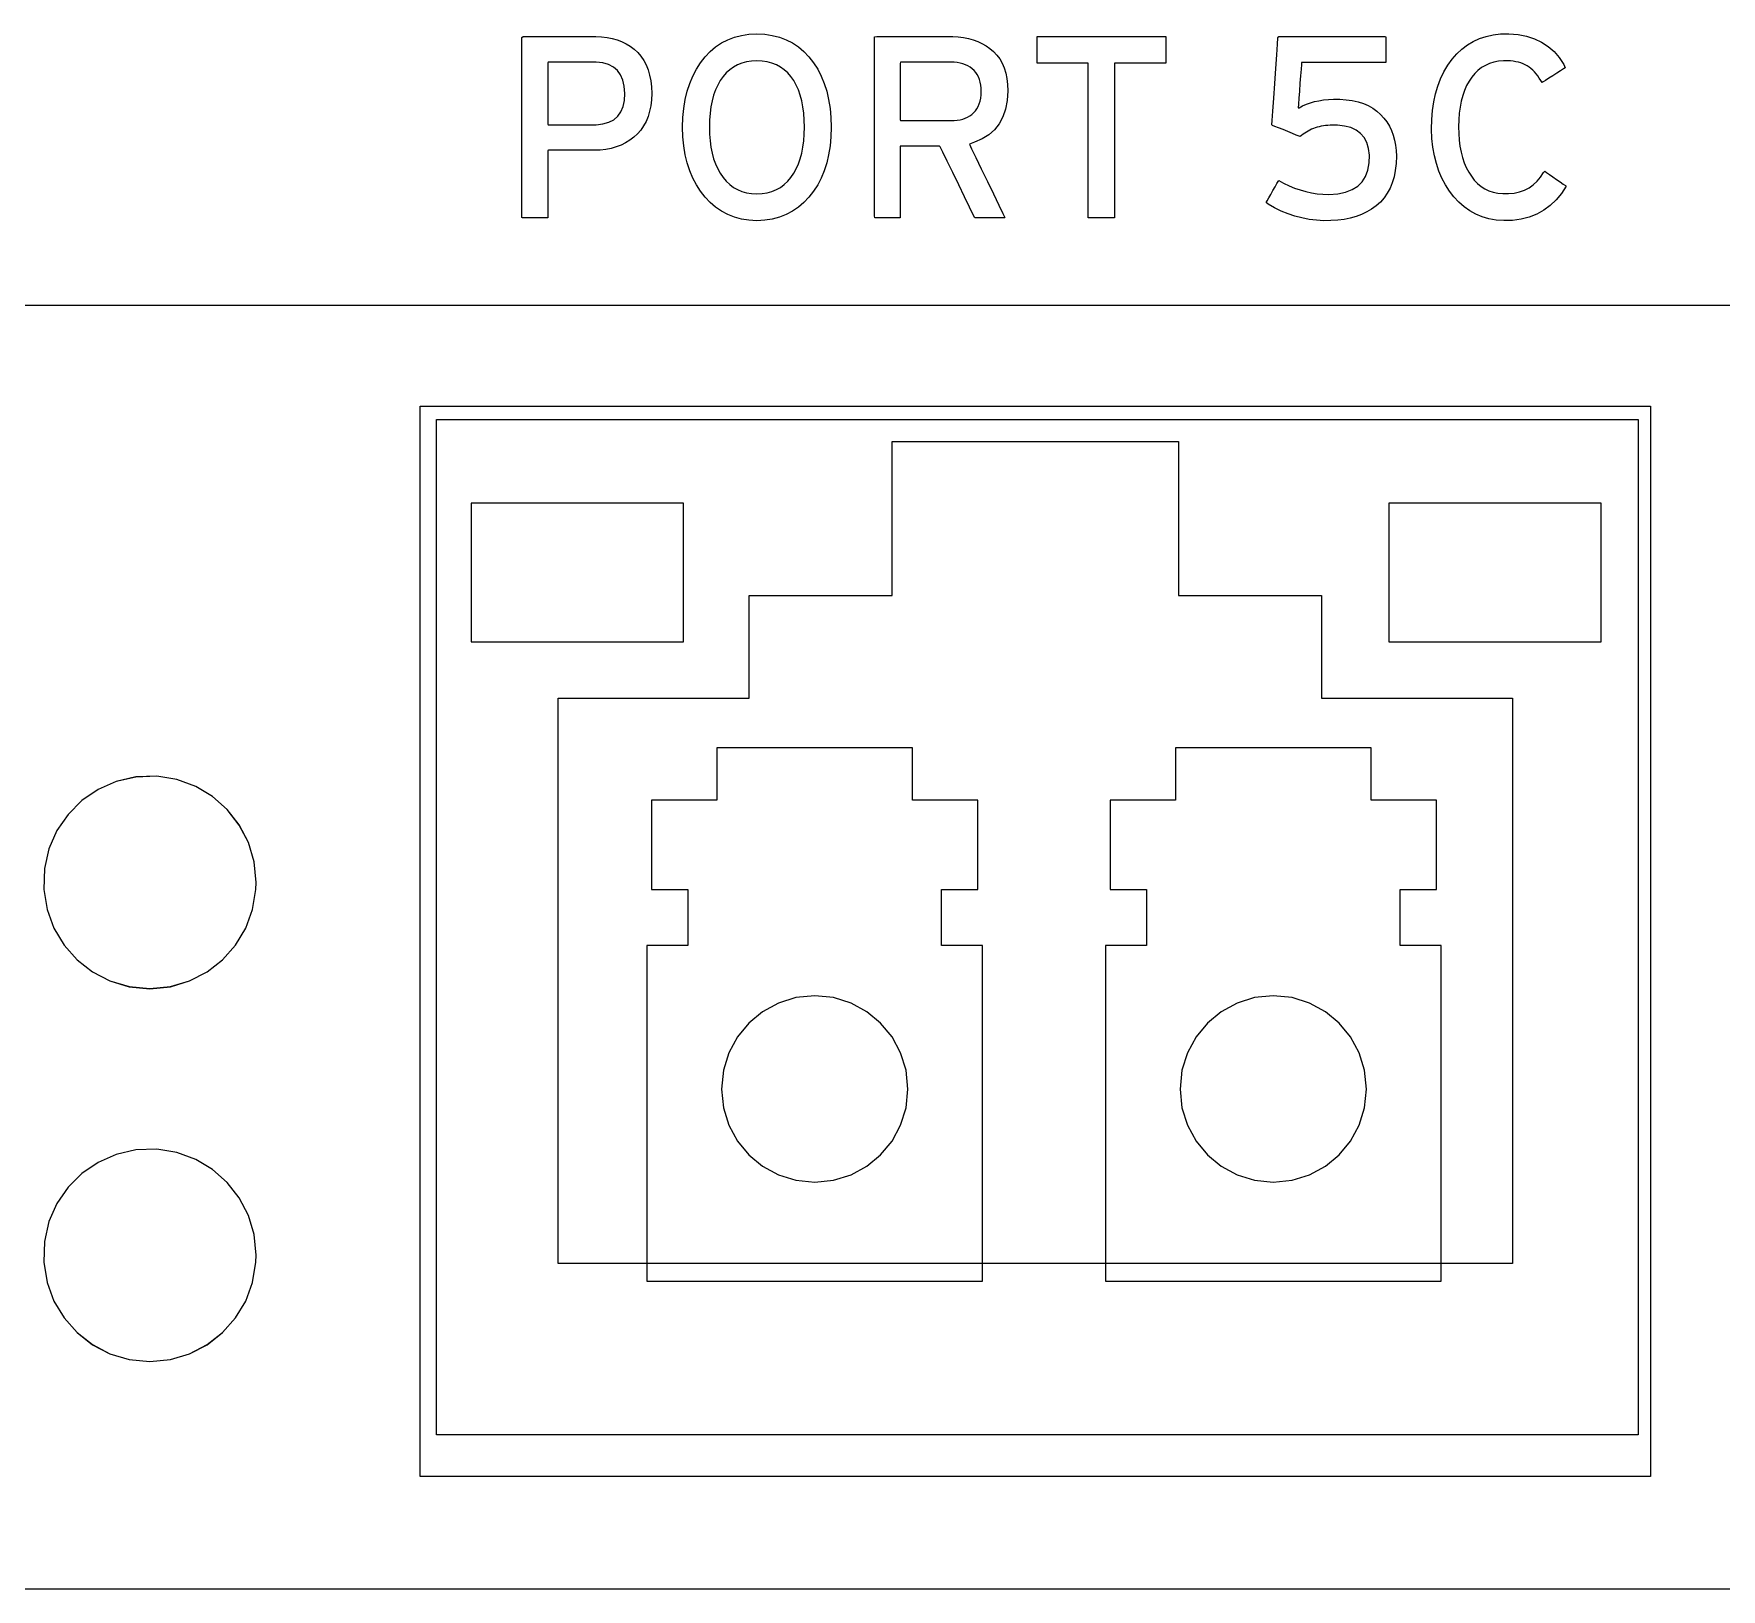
# Model space of a CAD drawing. Extents: x 1 to 47.7, y 0.2 to 33.4.
# Drawn here: x 40.432 to 41.337, y 12.742 to 13.577 of the extents above; entities that cross this region are included whole.
import ezdxf

# ---------------------------------------------------------------- set-up
doc = ezdxf.new("R2010")
doc.units = 0
doc.header["$MEASUREMENT"] = 0
for name, color, linetype in [('2_1__NO_ETHERNET__X', 7, 'CONTINUOUS'), ('2_5__PORTS_5C___5D__2__10-', 7, 'CONTINUOUS'), ('2_6__PORTS_5C___5D__2__100', 7, 'CONTINUOUS'), ('2_7__PORTS_5C___5D__1__10-', 7, 'CONTINUOUS'), ('6_0____DWG', 7, 'CONTINUOUS')]:
    doc.layers.add(name, color=color, linetype=linetype)

msp = doc.modelspace()

# ---------------------------------------------------------------- linework, layer by layer
at = {"layer": '2_1__NO_ETHERNET__X'}
for points in [[(38.82513, 13.43096), (38.86747, 13.43096), (38.91341, 13.43096), (38.96278, 13.43096), (39.01542, 13.43096), (39.07117, 13.43096), (39.12987, 13.43096), (39.19134, 13.43096), (39.32198, 13.43096), (39.46178, 13.43096), (39.60943, 13.43096), (39.76363, 13.43096), (39.92306, 13.43096), (40.08641, 13.43096), (40.41966, 13.43096), (40.75292, 13.43096), (40.91627, 13.43096), (41.0757, 13.43096), (41.22989, 13.43096), (41.37754, 13.43096)], [(41.37754, 12.74221), (41.22989, 12.74221), (41.0757, 12.74221), (40.91627, 12.74221), (40.75292, 12.74221), (40.41966, 12.74221), (40.08641, 12.74221), (39.92306, 12.74221), (39.76363, 12.74221), (39.60943, 12.74221), (39.46178, 12.74221), (39.32198, 12.74221), (39.19134, 12.74221), (39.12987, 12.74221), (39.07117, 12.74221), (39.01542, 12.74221), (38.96278, 12.74221), (38.91341, 12.74221), (38.86747, 12.74221), (38.82513, 12.74221)]]:
    msp.add_lwpolyline(points, dxfattribs=at)
at = {"layer": '2_5__PORTS_5C___5D__2__10-'}
for points in [[(41.2991, 13.37678), (41.2991, 12.80264), (40.63905, 12.80264), (40.63905, 13.37678), (41.2991, 13.37678)], [(41.22493, 13.22017), (41.22493, 12.91703), (40.71313, 12.91703), (40.71313, 13.22017), (40.81548, 13.22017), (40.81548, 13.2753), (40.89225, 13.2753), (40.89225, 13.35792), (41.04579, 13.35792), (41.04579, 13.2753), (41.12259, 13.2753), (41.12259, 13.22017), (41.22493, 13.22017)], [(40.66637, 13.32477), (40.66637, 13.25042), (40.78035, 13.25042), (40.78035, 13.32477), (40.66637, 13.32477)], [(41.15861, 13.32477), (41.15861, 13.25042), (41.2726, 13.25042), (41.2726, 13.32477), (41.15861, 13.32477)]]:
    msp.add_lwpolyline(points, dxfattribs=at)
for points in [[(40.55104, 13.12141), (40.54997, 13.13245), (40.5469, 13.14278), (40.54203, 13.15219), (40.53556, 13.16047), (40.52769, 13.16743), (40.51864, 13.17285), (40.5086, 13.17655), (40.49777, 13.1783), (40.48659, 13.17795), (40.47601, 13.17552), (40.46628, 13.17123), (40.4576, 13.16527), (40.45018, 13.15785), (40.44422, 13.14917), (40.43993, 13.13943), (40.43751, 13.12884), (40.43715, 13.11766), (40.43891, 13.10684), (40.4426, 13.0968), (40.44802, 13.08775), (40.45498, 13.07988), (40.46326, 13.07341), (40.47266, 13.06854), (40.48298, 13.06547), (40.49402, 13.0644), (40.50506, 13.06547), (40.51539, 13.06854), (40.5248, 13.07341), (40.53308, 13.07988), (40.54004, 13.08775), (40.54546, 13.0968), (40.54916, 13.10684), (40.55092, 13.11766), (40.55104, 13.12141), (40.55104, 13.12141), (40.55104, 13.12141), (40.55104, 13.12141), (40.55104, 13.12141), (40.55104, 13.12141), (40.55104, 13.12141), (40.55104, 13.12141), (40.55104, 13.12141), (40.55104, 13.12141), (40.55104, 13.12141), (40.55104, 13.12141), (40.55104, 13.12141), (40.55104, 13.12141), (40.55104, 13.12141), (40.55104, 13.12141)], [(40.55104, 12.92141), (40.54997, 12.93245), (40.5469, 12.94277), (40.54203, 12.95217), (40.53556, 12.96045), (40.52769, 12.96741), (40.51864, 12.97283), (40.5086, 12.97653), (40.49777, 12.97829), (40.48659, 12.97793), (40.47601, 12.9755), (40.46628, 12.97121), (40.4576, 12.96525), (40.45018, 12.95783), (40.44422, 12.94915), (40.43993, 12.93942), (40.43751, 12.92884), (40.43715, 12.91766), (40.43891, 12.90684), (40.4426, 12.8968), (40.44802, 12.88775), (40.45498, 12.87989), (40.46326, 12.87342), (40.47266, 12.86856), (40.48298, 12.86549), (40.49402, 12.86442), (40.50506, 12.86549), (40.51539, 12.86856), (40.5248, 12.87342), (40.53308, 12.87989), (40.54004, 12.88775), (40.54546, 12.8968), (40.54916, 12.90684), (40.55092, 12.91766), (40.55104, 12.92141), (40.55104, 12.92141), (40.55104, 12.92141), (40.55104, 12.92141), (40.55104, 12.92141), (40.55104, 12.92141), (40.55104, 12.92141), (40.55104, 12.92141), (40.55104, 12.92141), (40.55104, 12.92141), (40.55104, 12.92141), (40.55104, 12.92141), (40.55104, 12.92141), (40.55104, 12.92141), (40.55104, 12.92141), (40.55104, 12.92141)]]:
    msp.add_lwpolyline(points, close=True, dxfattribs=at)
at = {"layer": '2_6__PORTS_5C___5D__2__100'}
for points in [[(41.29249, 12.82501), (40.64775, 12.82501), (40.64775, 13.36979), (41.29249, 13.36979), (41.29249, 12.82501)], [(40.91872, 13.08759), (40.91872, 13.11759), (40.93819, 13.11759), (40.93819, 13.16558), (40.9032, 13.16558), (40.9032, 13.1936), (40.79819, 13.1936), (40.79819, 13.16558), (40.7632, 13.16558), (40.7632, 13.11759), (40.7827, 13.11759), (40.7827, 13.08759), (40.7607, 13.08759), (40.7607, 12.90756), (40.94071, 12.90756), (40.94071, 13.08759), (40.91872, 13.08759)], [(41.1647, 13.08759), (41.1647, 13.11759), (41.1842, 13.11759), (41.1842, 13.16558), (41.14921, 13.16558), (41.14921, 13.1936), (41.0442, 13.1936), (41.0442, 13.16558), (41.00921, 13.16558), (41.00921, 13.11759), (41.02871, 13.11759), (41.02871, 13.08759), (41.00669, 13.08759), (41.00669, 12.90756), (41.1867, 12.90756), (41.1867, 13.08759), (41.1647, 13.08759)]]:
    msp.add_lwpolyline(points, dxfattribs=at)
for points in [[(40.55104, 13.12139), (40.54997, 13.13244), (40.5469, 13.14277), (40.54203, 13.15217), (40.53556, 13.16046), (40.52769, 13.16741), (40.51864, 13.17284), (40.5086, 13.17653), (40.49777, 13.17829), (40.48659, 13.17793), (40.47601, 13.17551), (40.46628, 13.17121), (40.4576, 13.16525), (40.45018, 13.15783), (40.44422, 13.14915), (40.43993, 13.13942), (40.43751, 13.12883), (40.43715, 13.11765), (40.43891, 13.10682), (40.4426, 13.09678), (40.44802, 13.08773), (40.45498, 13.07987), (40.46326, 13.0734), (40.47266, 13.06853), (40.48298, 13.06545), (40.49402, 13.06438), (40.50506, 13.06545), (40.51539, 13.06853), (40.5248, 13.0734), (40.53308, 13.07987), (40.54004, 13.08773), (40.54546, 13.09678), (40.54916, 13.10682), (40.55092, 13.11765), (40.55104, 13.12139), (40.55104, 13.12139), (40.55104, 13.12139), (40.55104, 13.12139), (40.55104, 13.12139), (40.55104, 13.12139), (40.55104, 13.12139), (40.55104, 13.12139), (40.55104, 13.12139), (40.55104, 13.12139), (40.55104, 13.12139), (40.55104, 13.12139), (40.55104, 13.12139), (40.55104, 13.12139), (40.55104, 13.12139), (40.55104, 13.12139)], [(40.80071, 13.01056), (40.80173, 13.0005), (40.80464, 12.99111), (40.80925, 12.98262), (40.81536, 12.97522), (40.82275, 12.96912), (40.83125, 12.9645), (40.84063, 12.96159), (40.85071, 12.96057), (40.86079, 12.96159), (40.87017, 12.9645), (40.87866, 12.96912), (40.88606, 12.97522), (40.89217, 12.98262), (40.89677, 12.99111), (40.89969, 13.0005), (40.9007, 13.01056), (40.89969, 13.02064), (40.89677, 13.03003), (40.89217, 13.03853), (40.88606, 13.04593), (40.87866, 13.05204), (40.87017, 13.05665), (40.86079, 13.05957), (40.85071, 13.06059), (40.84063, 13.05957), (40.83125, 13.05665), (40.82275, 13.05204), (40.81536, 13.04593), (40.80925, 13.03853), (40.80464, 13.03003), (40.80173, 13.02064)], [(41.0467, 13.01056), (41.04771, 13.0005), (41.05063, 12.99111), (41.05524, 12.98262), (41.06134, 12.97522), (41.06874, 12.96912), (41.07723, 12.9645), (41.08662, 12.96159), (41.09669, 12.96057), (41.10677, 12.96159), (41.11616, 12.9645), (41.12466, 12.96912), (41.13206, 12.97522), (41.13817, 12.98262), (41.14278, 12.99111), (41.1457, 13.0005), (41.14672, 13.01056), (41.1457, 13.02064), (41.14278, 13.03003), (41.13817, 13.03853), (41.13206, 13.04593), (41.12466, 13.05204), (41.11616, 13.05665), (41.10677, 13.05957), (41.09669, 13.06059), (41.08662, 13.05957), (41.07723, 13.05665), (41.06874, 13.05204), (41.06134, 13.04593), (41.05524, 13.03853), (41.05063, 13.03003), (41.04771, 13.02064)], [(40.55104, 12.9214), (40.54997, 12.93244), (40.5469, 12.94276), (40.54203, 12.95216), (40.53556, 12.96044), (40.52769, 12.96739), (40.51864, 12.97282), (40.5086, 12.97651), (40.49777, 12.97827), (40.48659, 12.97791), (40.47601, 12.97549), (40.46628, 12.97119), (40.4576, 12.96524), (40.45018, 12.95782), (40.44422, 12.94914), (40.43993, 12.93941), (40.43751, 12.92883), (40.43715, 12.91765), (40.43891, 12.90682), (40.4426, 12.89678), (40.44802, 12.88773), (40.45498, 12.87987), (40.46326, 12.87341), (40.47266, 12.86854), (40.48298, 12.86547), (40.49402, 12.86441), (40.50506, 12.86547), (40.51539, 12.86854), (40.5248, 12.87341), (40.53308, 12.87987), (40.54004, 12.88773), (40.54546, 12.89678), (40.54916, 12.90682), (40.55092, 12.91765), (40.55104, 12.9214), (40.55104, 12.9214), (40.55104, 12.9214), (40.55104, 12.9214), (40.55104, 12.9214), (40.55104, 12.9214), (40.55104, 12.9214), (40.55104, 12.9214), (40.55104, 12.9214), (40.55104, 12.9214), (40.55104, 12.9214), (40.55104, 12.9214), (40.55104, 12.9214), (40.55104, 12.9214), (40.55104, 12.9214), (40.55104, 12.9214)]]:
    msp.add_lwpolyline(points, close=True, dxfattribs=at)
at = {"layer": '2_7__PORTS_5C___5D__1__10-'}
for points in [[(41.29249, 12.82501), (40.64775, 12.82501), (40.64775, 13.36979), (41.29249, 13.36979), (41.29249, 12.82501)], [(40.91872, 13.08759), (40.91872, 13.11759), (40.93819, 13.11759), (40.93819, 13.16558), (40.9032, 13.16558), (40.9032, 13.1936), (40.79819, 13.1936), (40.79819, 13.16558), (40.7632, 13.16558), (40.7632, 13.11759), (40.7827, 13.11759), (40.7827, 13.08759), (40.7607, 13.08759), (40.7607, 12.90756), (40.94071, 12.90756), (40.94071, 13.08759), (40.91872, 13.08759)], [(41.1647, 13.08759), (41.1647, 13.11759), (41.1842, 13.11759), (41.1842, 13.16558), (41.14921, 13.16558), (41.14921, 13.1936), (41.0442, 13.1936), (41.0442, 13.16558), (41.00921, 13.16558), (41.00921, 13.11759), (41.02871, 13.11759), (41.02871, 13.08759), (41.00669, 13.08759), (41.00669, 12.90756), (41.1867, 12.90756), (41.1867, 13.08759), (41.1647, 13.08759)]]:
    msp.add_lwpolyline(points, dxfattribs=at)
for points in [[(40.55104, 13.12139), (40.54997, 13.13244), (40.5469, 13.14277), (40.54203, 13.15217), (40.53556, 13.16046), (40.52769, 13.16741), (40.51864, 13.17284), (40.5086, 13.17653), (40.49777, 13.17829), (40.48659, 13.17793), (40.47601, 13.17551), (40.46628, 13.17121), (40.4576, 13.16525), (40.45018, 13.15783), (40.44422, 13.14915), (40.43993, 13.13942), (40.43751, 13.12883), (40.43715, 13.11765), (40.43891, 13.10682), (40.4426, 13.09678), (40.44802, 13.08773), (40.45498, 13.07987), (40.46326, 13.0734), (40.47266, 13.06853), (40.48298, 13.06545), (40.49402, 13.06438), (40.50506, 13.06545), (40.51539, 13.06853), (40.5248, 13.0734), (40.53308, 13.07987), (40.54004, 13.08773), (40.54546, 13.09678), (40.54916, 13.10682), (40.55092, 13.11765), (40.55104, 13.12139), (40.55104, 13.12139), (40.55104, 13.12139), (40.55104, 13.12139), (40.55104, 13.12139), (40.55104, 13.12139), (40.55104, 13.12139), (40.55104, 13.12139), (40.55104, 13.12139), (40.55104, 13.12139), (40.55104, 13.12139), (40.55104, 13.12139), (40.55104, 13.12139), (40.55104, 13.12139), (40.55104, 13.12139), (40.55104, 13.12139)], [(40.80071, 13.01056), (40.80173, 13.0005), (40.80464, 12.99111), (40.80925, 12.98262), (40.81536, 12.97522), (40.82275, 12.96912), (40.83125, 12.9645), (40.84063, 12.96159), (40.85071, 12.96057), (40.86079, 12.96159), (40.87017, 12.9645), (40.87866, 12.96912), (40.88606, 12.97522), (40.89217, 12.98262), (40.89677, 12.99111), (40.89969, 13.0005), (40.9007, 13.01056), (40.89969, 13.02064), (40.89677, 13.03003), (40.89217, 13.03853), (40.88606, 13.04593), (40.87866, 13.05204), (40.87017, 13.05665), (40.86079, 13.05957), (40.85071, 13.06059), (40.84063, 13.05957), (40.83125, 13.05665), (40.82275, 13.05204), (40.81536, 13.04593), (40.80925, 13.03853), (40.80464, 13.03003), (40.80173, 13.02064)], [(41.0467, 13.01056), (41.04771, 13.0005), (41.05063, 12.99111), (41.05524, 12.98262), (41.06134, 12.97522), (41.06874, 12.96912), (41.07723, 12.9645), (41.08662, 12.96159), (41.09669, 12.96057), (41.10677, 12.96159), (41.11616, 12.9645), (41.12466, 12.96912), (41.13206, 12.97522), (41.13817, 12.98262), (41.14278, 12.99111), (41.1457, 13.0005), (41.14672, 13.01056), (41.1457, 13.02064), (41.14278, 13.03003), (41.13817, 13.03853), (41.13206, 13.04593), (41.12466, 13.05204), (41.11616, 13.05665), (41.10677, 13.05957), (41.09669, 13.06059), (41.08662, 13.05957), (41.07723, 13.05665), (41.06874, 13.05204), (41.06134, 13.04593), (41.05524, 13.03853), (41.05063, 13.03003), (41.04771, 13.02064)], [(40.55104, 12.9214), (40.54997, 12.93244), (40.5469, 12.94276), (40.54203, 12.95216), (40.53556, 12.96044), (40.52769, 12.96739), (40.51864, 12.97282), (40.5086, 12.97651), (40.49777, 12.97827), (40.48659, 12.97791), (40.47601, 12.97549), (40.46628, 12.97119), (40.4576, 12.96524), (40.45018, 12.95782), (40.44422, 12.94914), (40.43993, 12.93941), (40.43751, 12.92883), (40.43715, 12.91765), (40.43891, 12.90682), (40.4426, 12.89678), (40.44802, 12.88773), (40.45498, 12.87987), (40.46326, 12.87341), (40.47266, 12.86854), (40.48298, 12.86547), (40.49402, 12.86441), (40.50506, 12.86547), (40.51539, 12.86854), (40.5248, 12.87341), (40.53308, 12.87987), (40.54004, 12.88773), (40.54546, 12.89678), (40.54916, 12.90682), (40.55092, 12.91765), (40.55104, 12.9214), (40.55104, 12.9214), (40.55104, 12.9214), (40.55104, 12.9214), (40.55104, 12.9214), (40.55104, 12.9214), (40.55104, 12.9214), (40.55104, 12.9214), (40.55104, 12.9214), (40.55104, 12.9214), (40.55104, 12.9214), (40.55104, 12.9214), (40.55104, 12.9214), (40.55104, 12.9214), (40.55104, 12.9214), (40.55104, 12.9214)]]:
    msp.add_lwpolyline(points, close=True, dxfattribs=at)
at = {"layer": '6_0____DWG'}
for points in [[(40.76326, 13.54466), (40.76312, 13.54126), (40.76274, 13.53805), (40.76213, 13.53504), (40.76128, 13.53223), (40.76021, 13.52961), (40.75891, 13.52719), (40.75737, 13.52497), (40.75561, 13.52294), (40.75363, 13.52111), (40.75151, 13.51949), (40.74923, 13.51809), (40.74681, 13.51689), (40.74423, 13.51591), (40.74151, 13.51514), (40.73863, 13.51459), (40.73561, 13.51424), (40.73243, 13.51411), (40.73133, 13.51411), (40.729, 13.51411), (40.72554, 13.51411), (40.72143, 13.51411), (40.71714, 13.51411), (40.71314, 13.51411), (40.70989, 13.51411), (40.70788, 13.51411), (40.70745, 13.51395), (40.70745, 13.51175), (40.70745, 13.5075), (40.70745, 13.5019), (40.70745, 13.49565), (40.70745, 13.48944), (40.70745, 13.48395), (40.70745, 13.4799), (40.70745, 13.47796), (40.70713, 13.47789), (40.70591, 13.47789), (40.70402, 13.47789), (40.70174, 13.47789), (40.69933, 13.47789), (40.69705, 13.47789), (40.69516, 13.47789), (40.69394, 13.47789), (40.69362, 13.47808), (40.69362, 13.48327), (40.69362, 13.49415), (40.69362, 13.50886), (40.69362, 13.52554), (40.69362, 13.54231), (40.69362, 13.55733), (40.69362, 13.56873), (40.69362, 13.57464), (40.6943, 13.57507), (40.69752, 13.57507), (40.70271, 13.57507), (40.70912, 13.57507), (40.71599, 13.57507), (40.72257, 13.57507), (40.72809, 13.57507), (40.73182, 13.57507), (40.73335, 13.57507), (40.73638, 13.57495), (40.73928, 13.57462), (40.74204, 13.57409), (40.74466, 13.57335), (40.74714, 13.57241), (40.74949, 13.57126), (40.75171, 13.56991), (40.75379, 13.56836), (40.75573, 13.56658), (40.75747, 13.56457), (40.75898, 13.56235), (40.76026, 13.55992), (40.76132, 13.55728), (40.76214, 13.55444), (40.76274, 13.55139), (40.76312, 13.54813)], [(40.85956, 13.52652), (40.85939, 13.52134), (40.85893, 13.51642), (40.85818, 13.51175), (40.85714, 13.50732), (40.85582, 13.50315), (40.8542, 13.49923), (40.85231, 13.49555), (40.85012, 13.49212), (40.84763, 13.48892), (40.84489, 13.48604), (40.84194, 13.48353), (40.83877, 13.4814), (40.83537, 13.47964), (40.83176, 13.47825), (40.82793, 13.47724), (40.82389, 13.4766), (40.81962, 13.47633), (40.81539, 13.4766), (40.81138, 13.47724), (40.80759, 13.47825), (40.80403, 13.47964), (40.80068, 13.4814), (40.79756, 13.48353), (40.79466, 13.48604), (40.79198, 13.48892), (40.78949, 13.49212), (40.78725, 13.49555), (40.78531, 13.49923), (40.78365, 13.50315), (40.7823, 13.50732), (40.78124, 13.51175), (40.78047, 13.51642), (40.77999, 13.52134), (40.77981, 13.52652), (40.77999, 13.53169), (40.78047, 13.53662), (40.78124, 13.54131), (40.7823, 13.54575), (40.78365, 13.54995), (40.78531, 13.55391), (40.78725, 13.55762), (40.78949, 13.56109), (40.79198, 13.56429), (40.79466, 13.56713), (40.79756, 13.56959), (40.80068, 13.57169), (40.80403, 13.57342), (40.80759, 13.57478), (40.81138, 13.57576), (40.81539, 13.57638), (40.81962, 13.57663), (40.82389, 13.57638), (40.82793, 13.57576), (40.83176, 13.57478), (40.83537, 13.57342), (40.83877, 13.57169), (40.84194, 13.56959), (40.84489, 13.56713), (40.84763, 13.56429), (40.85012, 13.56109), (40.85231, 13.55762), (40.8542, 13.55391), (40.85582, 13.54995), (40.85714, 13.54575), (40.85818, 13.54131), (40.85893, 13.53662), (40.85939, 13.53169)], [(40.95431, 13.54601), (40.95394, 13.54086), (40.95305, 13.53619), (40.95162, 13.53202), (40.94966, 13.52833), (40.94716, 13.52513), (40.94413, 13.52242), (40.94056, 13.52019), (40.93646, 13.51846), (40.93367, 13.51741), (40.93485, 13.51495), (40.9371, 13.51032), (40.94004, 13.50423), (40.94333, 13.49744), (40.9466, 13.49068), (40.94949, 13.4847), (40.95166, 13.48023), (40.95273, 13.47801), (40.95246, 13.47789), (40.95109, 13.47789), (40.94894, 13.47789), (40.94631, 13.47789), (40.94349, 13.47789), (40.94081, 13.47789), (40.93854, 13.47789), (40.93701, 13.47789), (40.9365, 13.4779), (40.93569, 13.47958), (40.93376, 13.48356), (40.93105, 13.48914), (40.92792, 13.4956), (40.92471, 13.50223), (40.92177, 13.5083), (40.91944, 13.5131), (40.91807, 13.51591), (40.91769, 13.51635), (40.91625, 13.51635), (40.91368, 13.51635), (40.91037, 13.51635), (40.90672, 13.51635), (40.90313, 13.51635), (40.89998, 13.51635), (40.89768, 13.51635), (40.89662, 13.51635), (40.89659, 13.51538), (40.89659, 13.51195), (40.89659, 13.50674), (40.89659, 13.50045), (40.89659, 13.4938), (40.89659, 13.4875), (40.89659, 13.48229), (40.89659, 13.47886), (40.89657, 13.47789), (40.89589, 13.47789), (40.89439, 13.47789), (40.89234, 13.47789), (40.89, 13.47789), (40.88763, 13.47789), (40.88548, 13.47789), (40.8838, 13.47789), (40.88287, 13.47789), (40.88276, 13.47901), (40.88276, 13.48611), (40.88276, 13.49824), (40.88276, 13.51358), (40.88276, 13.53032), (40.88276, 13.54664), (40.88276, 13.56074), (40.88276, 13.57081), (40.88276, 13.57504), (40.88403, 13.57507), (40.88792, 13.57507), (40.89366, 13.57507), (40.90048, 13.57507), (40.90761, 13.57507), (40.91429, 13.57507), (40.91975, 13.57507), (40.92322, 13.57507), (40.92485, 13.57507), (40.92773, 13.57492), (40.93049, 13.57459), (40.93314, 13.57408), (40.93568, 13.57338), (40.93811, 13.57249), (40.94042, 13.57142), (40.94262, 13.57016), (40.9447, 13.56872), (40.94667, 13.56707), (40.94843, 13.56519), (40.94996, 13.56309), (40.95126, 13.56078), (40.95233, 13.55826), (40.95317, 13.55552), (40.95378, 13.55257), (40.95416, 13.5494)], [(41.16271, 13.51089), (41.16254, 13.507), (41.16212, 13.50334), (41.16144, 13.49992), (41.16049, 13.49673), (41.15929, 13.49379), (41.15782, 13.49108), (41.15609, 13.48861), (41.15411, 13.48637), (41.15187, 13.48438), (41.14944, 13.48261), (41.14683, 13.48106), (41.14406, 13.47972), (41.14112, 13.47861), (41.13801, 13.47772), (41.13472, 13.47705), (41.13127, 13.4766), (41.12764, 13.47637), (41.12377, 13.47636), (41.11979, 13.47659), (41.11588, 13.47708), (41.11205, 13.47781), (41.10828, 13.47879), (41.10458, 13.48003), (41.10095, 13.48151), (41.0974, 13.48324), (41.09391, 13.48522), (41.09287, 13.48613), (41.09341, 13.48707), (41.09427, 13.48859), (41.09535, 13.49048), (41.09651, 13.49252), (41.09764, 13.49451), (41.09861, 13.49622), (41.09931, 13.49744), (41.09961, 13.49797), (41.10221, 13.49655), (41.10516, 13.49512), (41.10813, 13.49388), (41.11111, 13.49284), (41.11411, 13.49198), (41.11714, 13.49131), (41.12018, 13.49083), (41.12324, 13.49053), (41.12654, 13.49044), (41.13125, 13.49081), (41.13539, 13.49168), (41.13895, 13.49304), (41.14195, 13.49491), (41.14437, 13.49727), (41.14621, 13.50013), (41.14748, 13.50349), (41.14818, 13.50736), (41.14827, 13.5115), (41.14779, 13.51509), (41.14683, 13.51823), (41.14539, 13.52091), (41.14348, 13.52315), (41.1411, 13.52493), (41.13824, 13.52626), (41.1349, 13.52714), (41.13109, 13.52756), (41.12851, 13.5276), (41.12721, 13.52756), (41.12596, 13.52748), (41.12474, 13.52736), (41.12356, 13.5272), (41.12241, 13.52701), (41.1213, 13.52677), (41.12023, 13.5265), (41.1192, 13.52618), (41.11822, 13.5258), (41.11725, 13.52537), (41.1163, 13.52491), (41.11538, 13.52442), (41.11447, 13.5239), (41.11358, 13.52334), (41.1127, 13.52276), (41.11185, 13.52214), (41.11102, 13.52149), (41.11048, 13.52171), (41.10903, 13.5223), (41.10695, 13.52315), (41.1045, 13.52414), (41.10194, 13.52518), (41.09955, 13.52616), (41.09759, 13.52696), (41.09632, 13.52747), (41.09599, 13.5277), (41.09616, 13.53011), (41.0965, 13.53519), (41.09697, 13.5421), (41.0975, 13.54999), (41.09805, 13.55802), (41.09854, 13.56535), (41.09894, 13.57113), (41.09917, 13.57453), (41.09963, 13.57507), (41.10339, 13.57507), (41.11016, 13.57507), (41.11894, 13.57507), (41.12868, 13.57507), (41.13837, 13.57507), (41.14697, 13.57507), (41.15346, 13.57507), (41.15682, 13.57507), (41.15706, 13.57485), (41.15706, 13.57377), (41.15706, 13.57202), (41.15706, 13.56985), (41.15706, 13.5675), (41.15706, 13.56523), (41.15706, 13.56326), (41.15706, 13.56185), (41.15706, 13.56125), (41.15577, 13.56125), (41.15168, 13.56125), (41.14559, 13.56125), (41.13829, 13.56125), (41.13059, 13.56125), (41.12329, 13.56125), (41.1172, 13.56125), (41.11311, 13.56125), (41.11182, 13.56123), (41.11174, 13.56016), (41.11155, 13.55765), (41.11129, 13.55414), (41.11098, 13.55007), (41.11067, 13.54588), (41.11038, 13.542), (41.11015, 13.53888), (41.11, 13.53695), (41.11057, 13.53691), (41.11244, 13.53792), (41.11443, 13.53881), (41.11656, 13.53957), (41.1188, 13.54021), (41.12117, 13.54073), (41.12367, 13.54112), (41.12629, 13.54139), (41.12903, 13.54154), (41.13232, 13.54151), (41.13581, 13.54126), (41.13908, 13.54078), (41.14215, 13.54009), (41.145, 13.53918), (41.14763, 13.53806), (41.15006, 13.53672), (41.15227, 13.53516), (41.15426, 13.53339), (41.15603, 13.53143), (41.1576, 13.52933), (41.15895, 13.52709), (41.1601, 13.52473), (41.16104, 13.52223), (41.16177, 13.51959), (41.16229, 13.51683), (41.1626, 13.51393)], [(41.2538, 13.49491), (41.25125, 13.49097), (41.24841, 13.4875), (41.24526, 13.48449), (41.24181, 13.48196), (41.23806, 13.47989), (41.23401, 13.4783), (41.22966, 13.47717), (41.225, 13.47651), (41.22027, 13.47637), (41.21621, 13.47671), (41.21235, 13.47742), (41.2087, 13.47847), (41.20526, 13.47988), (41.20204, 13.48165), (41.19902, 13.48377), (41.19622, 13.48624), (41.19362, 13.48907), (41.1912, 13.49219), (41.18902, 13.49552), (41.18712, 13.4991), (41.1855, 13.5029), (41.18415, 13.50695), (41.18309, 13.51123), (41.18231, 13.51575), (41.1818, 13.5205), (41.18157, 13.52549), (41.18167, 13.53057), (41.18207, 13.53542), (41.18274, 13.54005), (41.18369, 13.54444), (41.18493, 13.5486), (41.18644, 13.55253), (41.18823, 13.55623), (41.19029, 13.5597), (41.19264, 13.56294), (41.19515, 13.56586), (41.19787, 13.56843), (41.2008, 13.57066), (41.20394, 13.57253), (41.2073, 13.57405), (41.21086, 13.57522), (41.21464, 13.57604), (41.21862, 13.57651), (41.22311, 13.5766), (41.22803, 13.57618), (41.23259, 13.57529), (41.23679, 13.57393), (41.24064, 13.5721), (41.24414, 13.5698), (41.24729, 13.56704), (41.25008, 13.56381), (41.25253, 13.5601), (41.25324, 13.55838), (41.2523, 13.55778), (41.25074, 13.55677), (41.24879, 13.55551), (41.24666, 13.55414), (41.24458, 13.5528), (41.24278, 13.55164), (41.24149, 13.55081), (41.24092, 13.55044), (41.24021, 13.55159), (41.23938, 13.55285), (41.23853, 13.55403), (41.23765, 13.55513), (41.23676, 13.55615), (41.23584, 13.55709), (41.2349, 13.55795), (41.23394, 13.55873), (41.23294, 13.55942), (41.23185, 13.56002), (41.23068, 13.56054), (41.22946, 13.56098), (41.22817, 13.56135), (41.22681, 13.56165), (41.22539, 13.56188), (41.2239, 13.56203), (41.22235, 13.56211), (41.22026, 13.5621), (41.21757, 13.56185), (41.21504, 13.56136), (41.21266, 13.56063), (41.21044, 13.55966), (41.20838, 13.55845), (41.20647, 13.557), (41.20473, 13.55531), (41.20313, 13.55338), (41.20167, 13.55119), (41.20037, 13.54879), (41.19924, 13.54621), (41.19828, 13.54343), (41.19749, 13.54048), (41.19688, 13.53733), (41.19644, 13.534), (41.19617, 13.53048), (41.19607, 13.52677), (41.19615, 13.52308), (41.19639, 13.51958), (41.19681, 13.51626), (41.1974, 13.51312), (41.19816, 13.51017), (41.1991, 13.5074), (41.20021, 13.50482), (41.20149, 13.50241), (41.20293, 13.50018), (41.2045, 13.49812), (41.20623, 13.49631), (41.20812, 13.49477), (41.21016, 13.49347), (41.21236, 13.49244), (41.21471, 13.49166), (41.21722, 13.49114), (41.21989, 13.49087), (41.22287, 13.49087), (41.22592, 13.49118), (41.22876, 13.49181), (41.23141, 13.49275), (41.23387, 13.49402), (41.23612, 13.4956), (41.23817, 13.49751), (41.24003, 13.49973), (41.24168, 13.50227), (41.24233, 13.50284), (41.24329, 13.50217), (41.24481, 13.50112), (41.24668, 13.49983), (41.24868, 13.49845), (41.2506, 13.49712), (41.25224, 13.49599), (41.25337, 13.49521)], [(40.74889, 13.54466), (40.74856, 13.54846), (40.74778, 13.55177), (40.74655, 13.55459), (40.74485, 13.55693), (40.7427, 13.55877), (40.74009, 13.56013), (40.73702, 13.56099), (40.73349, 13.56136), (40.73206, 13.56138), (40.72961, 13.56138), (40.7259, 13.56138), (40.72148, 13.56138), (40.71689, 13.56138), (40.71268, 13.56138), (40.70941, 13.56138), (40.70763, 13.56138), (40.70745, 13.56087), (40.70745, 13.55804), (40.70745, 13.55339), (40.70745, 13.54765), (40.70745, 13.54153), (40.70745, 13.53579), (40.70745, 13.53113), (40.70745, 13.52831), (40.70763, 13.5278), (40.70941, 13.5278), (40.71268, 13.5278), (40.71689, 13.5278), (40.72148, 13.5278), (40.7259, 13.5278), (40.72961, 13.5278), (40.73206, 13.5278), (40.73351, 13.52782), (40.73712, 13.52823), (40.74024, 13.52912), (40.74288, 13.5305), (40.74504, 13.53236), (40.74673, 13.5347), (40.74793, 13.53754), (40.74865, 13.54085)], [(40.84519, 13.52652), (40.8451, 13.53034), (40.84483, 13.53396), (40.84439, 13.53738), (40.84376, 13.54061), (40.84296, 13.54364), (40.84198, 13.54647), (40.84082, 13.5491), (40.83948, 13.55154), (40.83796, 13.55374), (40.83626, 13.55568), (40.83439, 13.55736), (40.83235, 13.55879), (40.83015, 13.55997), (40.82777, 13.56089), (40.82522, 13.56156), (40.8225, 13.56197), (40.81962, 13.56213), (40.8168, 13.56197), (40.81413, 13.56156), (40.81163, 13.56089), (40.80929, 13.55997), (40.80711, 13.55879), (40.80509, 13.55736), (40.80323, 13.55568), (40.80154, 13.55374), (40.8, 13.55154), (40.79864, 13.5491), (40.79746, 13.54647), (40.79646, 13.54364), (40.79564, 13.54061), (40.79501, 13.53738), (40.79455, 13.53396), (40.79428, 13.53034), (40.79419, 13.52652), (40.79428, 13.52274), (40.79455, 13.51916), (40.79501, 13.51578), (40.79564, 13.51259), (40.79646, 13.50959), (40.79746, 13.50679), (40.79864, 13.50418), (40.8, 13.50176), (40.80154, 13.49951), (40.80323, 13.49747), (40.80509, 13.49571), (40.80711, 13.49422), (40.80929, 13.49301), (40.81163, 13.49206), (40.81413, 13.49138), (40.8168, 13.49097), (40.81962, 13.49084), (40.8225, 13.49097), (40.82522, 13.49138), (40.82777, 13.49206), (40.83015, 13.49301), (40.83235, 13.49422), (40.83439, 13.49571), (40.83626, 13.49747), (40.83796, 13.49951), (40.83948, 13.50176), (40.84082, 13.50418), (40.84198, 13.50679), (40.84296, 13.50959), (40.84376, 13.51259), (40.84439, 13.51578), (40.84483, 13.51916), (40.8451, 13.52274)], [(40.94006, 13.54561), (40.93998, 13.54741), (40.93977, 13.5491), (40.93946, 13.55067), (40.93902, 13.55214), (40.93848, 13.55349), (40.93782, 13.55474), (40.93704, 13.55587), (40.93615, 13.55689), (40.93514, 13.55783), (40.93403, 13.55868), (40.93284, 13.55941), (40.93155, 13.56002), (40.93018, 13.56053), (40.92872, 13.56091), (40.92716, 13.56118), (40.92552, 13.56134), (40.92402, 13.56138), (40.92267, 13.56138), (40.91962, 13.56138), (40.91544, 13.56138), (40.91067, 13.56138), (40.90586, 13.56138), (40.90155, 13.56138), (40.89831, 13.56138), (40.89669, 13.56138), (40.89659, 13.56074), (40.89659, 13.55802), (40.89659, 13.55372), (40.89659, 13.54848), (40.89659, 13.54293), (40.89659, 13.53769), (40.89659, 13.5334), (40.89659, 13.53067), (40.89669, 13.53004), (40.89831, 13.53004), (40.90155, 13.53004), (40.90586, 13.53004), (40.91067, 13.53004), (40.91544, 13.53004), (40.91962, 13.53004), (40.92267, 13.53004), (40.92402, 13.53004), (40.9255, 13.53008), (40.92711, 13.53022), (40.92864, 13.53048), (40.93008, 13.53085), (40.93144, 13.53132), (40.93271, 13.53191), (40.9339, 13.5326), (40.93501, 13.5334), (40.93603, 13.53431), (40.93695, 13.53532), (40.93775, 13.53644), (40.93843, 13.53769), (40.939, 13.53904), (40.93944, 13.54051), (40.93977, 13.54209), (40.93997, 13.54379)]]:
    msp.add_lwpolyline(points, close=True, dxfattribs=at)
msp.add_lwpolyline([(41.01154, 13.56084), (41.01154, 13.47789), (40.99744, 13.47789), (40.99744, 13.56084), (40.96998, 13.56084), (40.96998, 13.57507), (41.03904, 13.57507), (41.03904, 13.56084), (41.01154, 13.56084)], dxfattribs=at)

doc.saveas('drawing.dxf')
